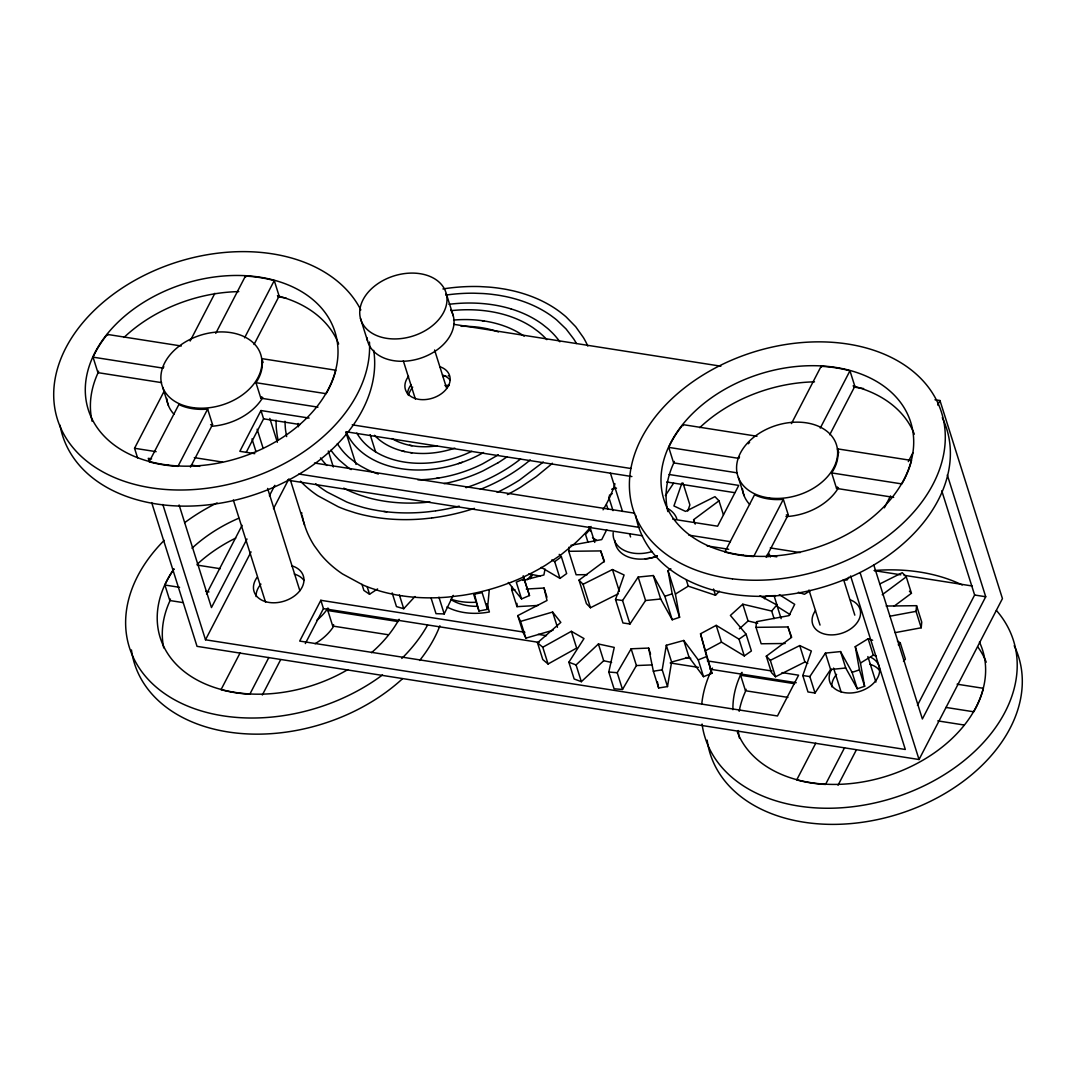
<?xml version="1.0" encoding="UTF-8"?>
<svg xmlns="http://www.w3.org/2000/svg" width="1076" height="1076" viewBox="0 0 1076 1076"><rect width="100%" height="100%" fill="white"/><g stroke="black" fill="none" stroke-linecap="round" stroke-linejoin="round"><path stroke-width="1.5" d="M276.048 420.191L276.209 426.701A169.282 119.49 -17.5 0 0 276.411 429.27L277.03 434.381A168.327 118.831 -17.5 0 0 277.46 436.91L277.958 439.425A167.789 118.441 -17.5 0 0 278.146 440.245M587.321 574.638L576.131 574.772L568.733 551.302L569.123 547.052M785.171 643.488L761.176 643.771L755.998 627.348L756.522 621.672L789.017 615.62L794.693 604.349L779.32 594.651M895.219 632.621L921.217 627.779L916.039 611.356L916.564 605.68L886.167 606.044M921.217 627.779L921.742 622.103L916.564 605.68M487.415 609.393L482.129 592.634L473.682 594.275L478.968 611.034L487.415 609.393L489.271 589.877M526.272 589.056L544.066 588.034L547.011 600.489L517.771 615.606L520.596 621.39L552.634 612.042L560.825 622.399L537.502 642.789L542.775 647.241L571.369 631.316L583.999 638.566L568.868 662.224L576.063 664.928L598.404 643.986L614.248 647.416L608.787 672.029L614.073 688.788L622.506 689.474L617.22 672.715L631.128 648.788L648.626 648.075L653.361 671.222L658.646 687.981L667.497 686.582L662.211 669.823L666.313 645.277L683.758 640.476L698.243 659.897L703.529 676.669L711.908 673.32L700.516 633.777L716.199 625.358L739.01 639.171L744.296 655.93L751.398 650.967L746.112 634.208L730.402 615.432L742.79 604.214L771.694 611.047L774.088 618.673M667.497 686.582L671.599 662.036L666.313 645.277M545.048 569.056L543.891 574.987L522.909 580.421M767.941 556.951L768.52 553.992M614.961 483.783L614.826 484.2A158.428 111.837 -17.5 0 1 613.118 489.203L611.128 494.193A158.549 111.931 -17.5 0 1 608.868 499.17L607.631 501.645A159.113 112.321 -17.5 0 1 603.058 509.822M670.859 568.841L668.008 570.603L675.405 594.06L679.588 617.301L672.231 619.776L660.691 599.009L645.56 600.516L629.971 623.999L622.937 622.964L615.539 599.493L624.093 574.987L612.459 569.54L583.058 584.281L579.023 580.139L604.403 561.242L600.717 550.925L568.733 551.302M681.955 482.99L673.926 505.962L685.56 511.409L714.962 496.668L718.997 500.811L723.435 514.893M687.752 511.046L689.891 504.913L682.978 483.016M872.663 640.26L868.13 638.74L855.272 646.636L860.45 663.058L864.633 686.3L857.276 688.774L845.736 668.008L830.605 669.514L815.016 692.998L807.982 691.962L802.804 675.54L811.358 651.02L799.724 645.573L770.322 660.328L766.3 656.185L791.667 637.288L787.982 626.958L755.998 627.348M431.194 598.431L436.009 613.67L444.213 613.925L453.238 595.378M606.716 529.728L601.753 539.574L570.872 545.33M137.58 457.865L134.554 448.275L163.902 391.664M190.156 341.011L214.864 293.331M215.751 333.345L245.449 276.075A129.322 91.285 -17.5 0 1 274.259 280.58L279.141 296.075L254.03 344.522M207.641 409.082L177.97 466.338A129.322 91.285 -17.5 0 1 149.174 461.806L178.858 404.536A51.729 36.517 -17.5 0 0 207.641 409.082L212.537 424.576L190.465 467.145M244.575 337.824L274.259 280.58M309.081 418.066L260.984 410.534L239.84 451.315L254.77 453.655M246.229 452.324L263.593 418.833L260.984 410.534M206.538 593.898L242.087 525.33M246.996 538.995L211.461 607.563L179.1 504.967M269.404 495.767L274.81 485.33M850.591 575.956L905.32 749.474L205.503 639.79L251.058 551.894M273.465 508.679L288.906 478.887M240.069 652.957L221.037 689.662A129.322 91.285 -17.5 0 0 249.834 694.195L268.852 657.49M262.329 695.015L280.594 659.776M524.873 632.284L320.836 600.3L299.693 641.081L777.464 715.97L798.594 675.19L782.01 672.594M305.328 643.569L323.446 608.612L320.836 600.3M791.452 423.581L821.136 366.297A129.322 91.285 -17.5 0 1 849.959 370.803L854.842 386.297L829.731 434.744M783.341 499.304L753.671 556.561A129.322 91.285 -17.5 0 1 724.861 552.028L754.558 494.758A51.729 36.517 -17.5 0 0 783.341 499.304L788.237 514.799L766.166 557.381M820.275 428.06L849.959 370.803M884.364 507.805L890.538 495.888M908.305 461.617L912.932 452.673M937.653 405.006L939.967 400.528L934.99 399.747M815.756 743.18L796.724 779.898A129.322 91.285 -17.5 0 0 825.534 784.431L844.552 747.726M838.029 785.238L856.294 750.012M917.451 705.318L974.627 595.015L941.769 490.817M947.31 474.933L985.724 596.75L922.374 718.983L873.833 565.102M151.676 502.586L197.029 646.353L919.038 759.522L1002.442 598.606L939.967 400.528M622.506 689.474L636.414 665.546L631.128 648.788M764.458 598.74L766.206 595.875L775.85 595.633M665.358 495.606L673.616 483.178M629.971 623.999L622.574 600.529L638.162 577.059L653.293 575.539L664.833 596.306L672.231 619.776M848.964 577.18L847.121 579.937L842.589 580.394M815.016 692.998L809.838 676.575L825.427 653.092L840.558 651.585L852.098 672.352L857.276 688.774M771.694 611.047L776.818 604.954L760.033 595.822M392.148 592.889L396.466 606.595L403.729 608.72L414.973 596.521M675.405 594.06L688.263 586.164L715.486 595.257L719.373 591.222M898.272 644.806L900.222 642.802L897.424 641.027M903.45 661.229L905.4 659.225L900.222 642.802M568.868 662.224L574.154 678.983L581.349 681.686L603.69 660.745L611.612 662.453M739.4 628.828L748.076 620.973L757.706 623.26M543.313 462.021L519.6 479.99A152.173 107.425 -17.5 0 1 511.436 484.926L508.652 486.5A152.456 107.627 -17.5 0 1 497.166 492.378M530.253 459.936L527.038 462.586A137.916 97.365 -17.5 0 1 522.6 466.002L520.313 467.683A138.562 97.808 -17.5 0 1 503.312 478.484L500.743 479.896A139.14 98.212 -17.5 0 1 482.008 488.706L480.367 489.365M694.598 522.828L693.617 519.695L718.997 500.811M882.226 594.746L906.261 576.844L902.239 572.701L880.181 583.757M894.075 606.205L911.439 593.279L906.261 576.844M551.813 559.937L554.705 561.632L561.39 556.803L559.211 554.355M541.228 567.388L559.991 578.39L566.675 573.562L561.39 556.803M507.052 456.775L506.083 457.461A115.885 81.816 -17.5 0 1 504.133 458.82L500.125 461.47A115.885 81.816 -17.5 0 1 498.08 462.747M739.01 639.171L746.112 634.208M361.966 584.349L363.89 590.442L369.539 594.248L377.595 588.935M498.067 462.747L482.949 470.911A116.733 82.408 -17.5 0 1 473.79 474.893L471.449 475.807A117.365 82.852 -17.5 0 1 454.677 481.201L452.229 481.819A117.983 83.296 -17.5 0 1 444.025 483.635M810.134 590.778L804.431 594.288L798.379 592.271M860.45 663.058L873.308 655.163L876.335 656.172M537.502 642.789L542.788 659.548L548.061 664L576.655 648.075L571.369 631.316M609.325 495.242L612.177 493.709M705.802 650.536L721.485 642.116L744.296 655.93M579.023 580.139L586.42 603.609L590.455 607.752L618.391 593.737M766.3 656.185L771.479 672.608L775.5 676.75L804.902 662.009L807.807 663.367M524.2 578.767L516.278 582.156L521.564 598.915L529.486 595.526L523.218 575.781M698.243 659.897L706.623 656.562L700.516 633.777M511.288 582.183L512.189 581.834A161.642 114.096 -17.5 0 0 534.059 571.746L537.058 570.132A161.171 113.774 -17.5 0 0 545.828 565.034L560.959 554.826L574.678 543.568A160.055 112.993 -17.5 0 0 577.005 541.43L581.497 537.058A159.719 112.751 -17.5 0 0 591.101 526.487M510.75 582.398L502.425 585.452A162.341 114.594 -17.5 0 1 485.76 590.522L482.384 591.383A162.853 114.957 -17.5 0 1 461.94 595.432L448.262 597.059A163.579 115.468 -17.5 0 1 431.274 597.852L427.912 597.852A164.171 115.899 -17.5 0 1 404.845 596.225L402.316 595.875M462.29 462.29L458.43 463.608M454.798 448.141L453.077 448.705A72.401 51.11 -17.5 0 1 448.584 450.024L447.065 450.414A73.06 51.581 -17.5 0 1 436.345 452.525L434.812 452.727A73.693 52.025 -17.5 0 1 424.052 453.48L422.532 453.48A74.311 52.455 -17.5 0 1 409.136 452.404L406.271 451.88A75.172 53.06 -17.5 0 1 400.689 450.535L399.344 450.145A75.549 53.329 -17.5 0 1 390.346 446.688L389.149 446.11A76.154 53.76 -17.5 0 1 381.334 441.362L380.312 440.595A76.719 54.163 -17.5 0 1 379.33 439.815L376.506 437.327A76.719 54.163 -17.5 0 1 374.502 435.282M664.833 596.306L672.191 593.831L668.008 570.603M852.098 672.352L859.455 669.877L855.272 646.636M517.771 615.606L523.057 632.365L525.882 638.149L553.118 630.2M671.599 662.036L689.043 657.234L703.529 676.669M611.652 489.257L616.508 488.114M890.04 616.198L916.039 611.356M438.82 477.973L436.533 478.322M653.361 671.222L662.211 669.823M435.915 510.831L441.012 510.037A153.599 108.434 -17.5 0 0 459.21 506.137M445.76 295.106L447.28 294.891A143.068 100.996 -17.5 0 1 468.181 293.237L471.14 293.197A142.678 100.714 -17.5 0 1 474.099 293.21L482.855 293.519A143.982 101.642 -17.5 0 1 491.476 294.273L497.125 295.026A144.534 102.032 -17.5 0 1 499.923 295.47L505.424 296.505A144.534 102.032 -17.5 0 1 513.494 298.429L516.103 299.155A144.91 102.287 -17.5 0 1 533.508 305.584L535.848 306.687A145.502 102.718 -17.5 0 1 550.952 315.564L554.853 318.469A145.758 102.892 -17.5 0 1 556.722 319.989L566.07 328.96L573.723 338.98A146.847 103.659 -17.5 0 1 576.427 343.5M435.376 510.912L428.087 511.813A154.446 109.026 -17.5 0 1 412 512.862L408.813 512.916A154.944 109.375 -17.5 0 1 377.784 510.562L371.812 509.459A155.643 109.873 -17.5 0 1 363.123 507.415L354.73 504.913A156.128 110.209 -17.5 0 1 346.674 501.981L327.064 492.014A156.921 110.774 -17.5 0 1 320.5 487.536L318.429 485.962A157.486 111.178 -17.5 0 1 315.739 483.783M433.292 517.785L437.273 517.22A162.853 114.957 -17.5 0 0 457.717 513.171L461.093 512.31A162.341 114.594 -17.5 0 0 474.462 508.356M432.727 517.852L431.88 517.96M431.301 518.04L423.594 518.847A163.579 115.468 -17.5 0 1 406.607 519.641L403.244 519.627A164.171 115.899 -17.5 0 1 380.178 518.013L376.963 517.569A164.44 116.087 -17.5 0 1 370.628 516.493L364.414 515.202A164.695 116.262 -17.5 0 1 355.336 512.862L346.58 510.037A165.368 116.733 -17.5 0 1 338.2 506.742L317.904 495.767A165.906 117.123 -17.5 0 1 311.166 490.871L309.041 489.15A166.672 117.661 -17.5 0 1 300.486 481.214M445.989 376.062L445.545 376.102A30.558 21.574 -17.5 0 0 442.72 376.546M429.929 501.967L424.038 502.532A141.023 99.543 -17.5 0 1 409.405 503.097L406.513 503.07A141.655 100.001 -17.5 0 1 386.647 501.51L383.89 501.093A142.301 100.445 -17.5 0 1 367.858 497.61L360.258 495.242A142.839 100.835 -17.5 0 1 357.783 494.355L352.955 492.472A142.839 100.835 -17.5 0 1 346.001 489.298L345.436 489.015M511.651 586.622L511.705 589.877L514.933 589.702M511.705 589.877L516.991 606.649L538.027 605.438M636.414 665.546L652.312 664.901M461.079 326.31L461.416 326.297A98.804 69.752 -17.5 0 1 475.457 326.889L477.421 327.117A98.656 69.644 -17.5 0 1 479.371 327.36L483.218 327.978A99.557 70.276 -17.5 0 1 490.71 329.592L492.539 330.076A98.979 69.873 -17.5 0 1 494.328 330.588L497.879 331.717A100.135 70.693 -17.5 0 1 498.457 331.919M417.865 479.829L420.514 479.761A109.55 77.337 -17.5 0 0 429.66 479.156L434.233 478.645A108.757 76.773 -17.5 0 0 454.731 474.516L456.977 473.884A108.138 76.342 -17.5 0 0 472.31 468.531L474.449 467.643A107.667 76.006 -17.5 0 0 482.761 463.769L496.44 455.928A106.833 75.414 -17.5 0 0 498.282 454.704M448.06 385.423L449.243 385.477M608.787 672.029L617.22 672.715M386.862 511.813L383.809 511.45M412.041 452.821L410.575 452.619M482.129 320.675L484.24 320.984M615.539 599.493L622.574 600.529M802.804 675.54L809.838 676.575M277.716 296.734L286.014 298.039M453.642 324.306L720.88 366.19M853.658 387.01L863.611 388.57M161.575 382.626L97.929 372.646L93.034 357.151A129.322 91.285 -17.5 0 1 107.304 334.407L181.279 346.001M261.858 358.631L335.833 370.225A129.322 91.285 -17.5 0 1 326.136 393.695L255.967 382.693A51.729 36.517 -17.5 0 0 261.858 358.631L263.082 362.504M737.275 472.862L673.616 462.882L668.734 447.387A129.322 91.285 -17.5 0 1 682.991 424.63L756.979 436.237M837.558 448.867L911.533 460.461A129.322 91.285 -17.5 0 1 901.836 483.918L831.654 472.915A51.729 36.517 -17.5 0 0 837.558 448.867L838.782 452.74M93.034 357.151L163.216 368.153A51.729 36.517 -17.5 0 1 163.808 366.66M668.734 447.387L738.916 458.389A51.729 36.517 -17.5 0 1 739.508 456.883M255.967 382.693L260.849 398.187L317.971 407.145M831.654 472.915L836.55 488.41L893.672 497.368M352.215 424.832L630.913 468.504M669.07 474.489L738.741 485.41L717.611 526.191L672.809 519.17M263.593 418.833L300.096 424.549M346.539 431.826L631.881 476.547M666.716 482.008L734.733 492.673M314.488 463.016L634.665 513.185M134.554 448.275L156.128 451.664M194.299 457.636L222.517 462.061M298.872 474.032L639.131 527.361M688.922 535.162L730.416 541.672M770.255 547.913L800.127 552.593M874.304 570.643L900.827 574.799M904.149 575.31L972.139 585.976M151.582 458.833L148.259 458.322L149.268 461.496M191.38 465.074L199.679 466.379M287.561 480.152L642.453 535.767M707.12 545.909L728.681 549.285M766.825 555.27L776.778 556.83M974.627 595.015L985.724 596.75M197.244 565.102L220.257 568.706M957.089 684.188L983.397 688.317A129.322 91.285 -17.5 0 1 973.699 711.787L945.952 707.43M538.148 634.369L546.447 635.66M685.789 657.503L690.765 658.283M707.362 660.893L772.057 671.034M323.446 608.612L539.103 642.412M670.16 662.95L698.364 667.376M709.972 669.191L796.24 682.709M173.976 569.191A129.322 91.285 -17.5 0 0 164.897 585.021L179.584 587.321M205.704 591.41L208.973 591.921M328.758 609.11A51.729 36.517 -17.5 0 1 327.83 610.549L397.999 621.551A129.322 91.285 -17.5 0 0 398.819 620.112M741.996 672.339A129.322 91.285 -17.5 0 0 740.597 675.244L794.465 683.69M164.897 585.021L169.793 600.516L182.839 602.56M327.83 610.549L332.713 626.044L388.207 634.746M740.597 675.244L745.48 690.738L787.914 697.396M937.788 720.88L963.894 724.982M412.108 445.733L409.593 445.262M528.814 573.885L540.286 576.144M404.845 451.584L402.061 450.911M511.1 308.933L513.427 309.659A131.675 92.953 -17.5 0 1 528.827 315.994L530.871 317.057A132.361 93.437 -17.5 0 1 542.344 324.239L547.482 328.328A132.792 93.746 -17.5 0 1 549.11 329.754L552.203 332.726A133.034 93.908 -17.5 0 1 556.467 337.407L557.798 339.034A133.532 94.258 -17.5 0 1 559.87 341.805M344.885 488.733L343.755 488.141M790.093 614.598L777.518 606.662L774.222 596.212M592.472 537.65L596.655 540.3M909.435 591.195L911.439 593.279M508.316 582.452L521.564 598.915M356.829 433.077L357.057 433.48A90.572 63.941 -17.5 0 0 362.908 441.442L363.89 442.505A89.994 63.524 -17.5 0 0 371.664 449.257L372.888 450.118A89.523 63.202 -17.5 0 0 378.106 453.332L380.891 454.785A88.985 62.825 -17.5 0 0 382.316 455.471L385.235 456.762A88.703 62.61 -17.5 0 0 394.542 459.95L396.156 460.38A88.165 62.233 -17.5 0 0 407.952 462.572L409.7 462.761A87.25 61.588 -17.5 0 0 434.865 462.344L440.34 461.51A86.228 60.875 -17.5 0 0 452.929 458.564L454.704 458.04A85.986 60.7 -17.5 0 0 459.963 456.291L463.406 455A85.717 60.512 -17.5 0 0 465.101 454.314L470.118 452.122A84.87 59.906 -17.5 0 0 471.759 451.342M587.805 346.069L586.81 343.903A155.845 110.008 -17.5 0 0 583.421 337.595L575.714 326.741L566.178 316.963A155.173 109.537 -17.5 0 0 564.254 315.308L560.246 312.121A154.742 109.241 -17.5 0 0 544.617 302.302L542.196 301.078A154.137 108.811 -17.5 0 0 524.039 293.842L521.295 292.995A153.37 108.272 -17.5 0 0 512.862 290.776L507.078 289.552A153.962 108.676 -17.5 0 0 504.146 289.014L498.201 288.099A153.021 108.017 -17.5 0 0 489.109 287.104L479.856 286.566A152.106 107.371 -17.5 0 0 476.749 286.498L473.615 286.485A152.267 107.492 -17.5 0 0 451.436 287.79L448.248 288.18A151.608 107.022 -17.5 0 0 442.935 288.946M693.617 519.695L695.204 524.12M523.595 577.624L529.486 595.526M821.136 366.297L821.445 367.266M860.087 572.62L919.038 759.522M868.13 638.74L873.308 655.163M843.759 580.099L854.815 615.149M867.875 656.562L875.918 682.049M859.455 669.877L864.633 686.3M840.558 651.585L845.736 668.008M808.964 590.025L820.02 625.075M833.577 668.088L841.123 691.989M825.427 653.092L830.605 669.514M799.724 645.573L804.902 662.009M769.286 554.032L770.255 557.072M787.982 626.958L791.277 637.409M738.351 477.488L744.094 495.7M776.818 604.954L781.136 618.66M770.322 660.328L775.5 676.75M742.79 604.214L748.076 620.973M682.991 424.63L683.3 425.598M713.509 589.002L715.486 595.257M716.199 625.358L721.485 642.116M686.286 579.91L688.263 586.164M706.623 656.562L711.908 673.32M672.191 593.831L679.588 617.301M683.758 640.476L689.043 657.234M653.293 575.539L660.691 599.009M610.455 473.225L622.52 511.463M629.554 533.763L630.563 536.951M638.162 577.059L645.56 600.516M608.693 496.924L613.024 510.629M606.555 504.779L607.994 509.351M648.626 648.075L650.55 654.168M612.459 569.54L619.359 591.437M600.717 550.925L604.174 561.874M594.746 542.398L590.428 528.693L585.546 534.53L587.953 542.143M589.016 526.702L590.495 531.396M583.058 584.281L590.455 607.752M598.404 643.986L603.69 660.745M554.705 561.632L559.991 578.39M576.063 664.928L581.349 681.686M552.634 612.042L557.449 627.281M544.066 588.034L546.944 597.18M446.258 293.613A44.667 31.527 -17.5 0 1 388.866 338.631A44.667 31.527 -17.5 0 1 374.973 285.786A44.667 31.527 -17.5 0 1 446.258 293.613L453.305 315.954M542.775 647.241L548.061 664M520.596 621.39L525.882 638.149M434.583 350.009L446.661 388.328M486.809 603.744L489.405 611.962A59.382 41.924 -17.5 0 1 446.97 606.945M403.312 360.796L415.39 399.115M360.473 318.415L367.521 340.756M438.927 597.167L444.213 613.925M370.157 434.664L375.699 452.216M399.398 595.001L403.729 608.72M345.934 432.35L356.035 464.415M328.288 451.005L333.318 466.971M367.131 586.622L369.539 594.248M245.449 276.075L245.745 277.043M290.48 480.34L304.575 525.021M269.82 418.403L277.352 442.276M257.124 429.23L263.19 448.463M251.986 438.887L256.007 451.678M267.601 488.437L299.868 590.711M233.317 499.963L265.57 602.237M162.664 387.252L168.407 405.477M162.826 504.483L205.503 639.79M107.304 334.407L107.6 335.376M474.489 594.342L478.968 611.034M657.382 681.807L658.646 687.981M302.127 515.122L302.625 517.637A167.789 118.441 -17.5 0 0 308.193 534.53L309.283 536.843A167.399 118.172 -17.5 0 0 314.326 545.774L320.473 554.153A166.672 117.661 -17.5 0 0 333.695 567.375L335.833 569.096A165.906 117.123 -17.5 0 0 342.571 573.979L362.868 584.954A165.368 116.733 -17.5 0 0 371.247 588.249L380.003 591.074A164.695 116.262 -17.5 0 0 389.082 593.414L395.295 594.705A164.44 116.087 -17.5 0 0 401.63 595.781M298.482 426.755L298.402 426.015A145.435 102.664 -17.5 0 1 298.186 423.796L298.16 423.419M284.952 421.254L285.315 427.791A159.947 112.913 -17.5 0 0 285.584 430.212L286.337 435.013A158.67 112.012 -17.5 0 0 286.646 436.587M516.937 603.38L516.991 606.649M439.909 625.761A161.656 114.11 -17.5 0 1 419.64 660.462M402.249 678.969A161.656 114.11 -17.5 0 1 236.626 733.079A161.656 114.11 -17.5 0 1 131.447 649.931M427.549 625.143A161.656 114.11 -17.5 0 1 401.792 658.458M382.451 674.988A161.656 114.11 -17.5 0 1 169.806 697.006A161.656 114.11 -17.5 0 1 164.211 540.34M184.669 522.667A161.656 114.11 -17.5 0 1 217.056 502.922M163.74 647.9A129.322 91.285 -17.5 0 1 169.685 601.417M197.096 564.349A129.322 91.285 -17.5 0 1 235.738 538.081M399.088 619.278A129.322 91.285 -17.5 0 1 371.462 652.715M347.709 669.662A129.322 91.285 -17.5 0 1 194.81 678.714A129.322 91.285 -17.5 0 1 173.868 569.002M192.012 548.235A129.322 91.285 -17.5 0 1 238.778 518.215M333.708 626.232A51.729 36.517 -17.5 0 1 315.107 643.717M327.965 608.007A51.729 36.517 -17.5 0 1 316.774 620.314M169.793 600.516A129.322 91.285 -17.5 0 1 170.465 599.05M333.641 624.605A51.729 36.517 -17.5 0 1 332.713 626.044M369.458 342.047A161.656 114.11 -17.5 0 1 152.55 488.033A161.656 114.11 -17.5 0 1 102.718 302.665A161.656 114.11 -17.5 0 1 360.823 309.942M373.708 350.332A161.656 114.11 -17.5 0 1 235.362 500.111A161.656 114.11 -17.5 0 1 60.027 425.168M92.173 421.362A129.322 91.285 -17.5 0 1 97.768 373.399M124.009 337.447A129.322 91.285 -17.5 0 1 238.791 291.609M277.837 295.94A129.322 91.285 -17.5 0 1 338.631 343.957M97.929 372.646A129.322 91.285 -17.5 0 1 98.602 371.193M277.447 295.618A129.322 91.285 -17.5 0 1 279.141 296.075M261.777 396.735A51.729 36.517 -17.5 0 1 260.849 398.187M212.537 424.576A51.729 36.517 -17.5 0 1 210.587 424.724M262.746 397.542A51.729 36.517 -17.5 0 1 211.569 426.271M173.949 414.179A51.729 36.517 -17.5 0 1 166.74 398.416M942.294 417.703A161.656 114.11 -17.5 0 1 827.404 585.788A161.656 114.11 -17.5 0 1 635.728 515.391M667.86 511.598A129.322 91.285 -17.5 0 1 673.468 463.621M699.709 427.683A129.322 91.285 -17.5 0 1 814.492 381.845M853.537 386.176A129.322 91.285 -17.5 0 1 914.331 434.179M673.616 462.882A129.322 91.285 -17.5 0 1 674.302 461.416M853.133 385.854A129.322 91.285 -17.5 0 1 854.842 386.297M748.264 443.756A51.729 36.517 -17.5 0 1 749.582 442.411M837.478 486.971A51.729 36.517 -17.5 0 1 836.55 488.41M788.237 514.799A51.729 36.517 -17.5 0 1 786.287 514.947M838.446 487.778A51.729 36.517 -17.5 0 1 785.964 516.574M749.649 504.402A51.729 36.517 -17.5 0 1 742.427 488.652M1014.211 645.708A161.656 114.11 -17.5 0 1 897.115 814.505A161.656 114.11 -17.5 0 1 707.147 740.153M996.363 610.401A161.656 114.11 -17.5 0 1 907.162 793.133A161.656 114.11 -17.5 0 1 702.063 724.04M701.727 704.363A161.656 114.11 -17.5 0 1 712.46 668.102M874.331 570.522A161.656 114.11 -17.5 0 1 962.213 584.967M739.441 738.123A129.322 91.285 -17.5 0 1 738.284 730.537M739.172 711.317A129.322 91.285 -17.5 0 1 745.372 691.639M977.828 646.985A129.322 91.285 -17.5 0 1 986.235 662.197M979.429 642.049A129.322 91.285 -17.5 0 1 895.447 773.133A129.322 91.285 -17.5 0 1 737.369 732.043M732.931 709.716A129.322 91.285 -17.5 0 1 741.593 672.756M745.48 690.738A129.322 91.285 -17.5 0 1 746.166 689.286M439.869 366.714A23.161 16.342 -17.5 0 1 446.486 388.866A23.161 16.342 -17.5 0 1 415.175 398.483A23.161 16.342 -17.5 0 1 408.557 376.331M407.522 394.031A23.161 16.342 -17.5 0 1 411.18 384.63M442.478 375.013A23.161 16.342 -17.5 0 1 450.05 379.949M256.088 596.575A25.851 18.238 -17.5 0 1 260.917 584.12M294.299 574.059A25.851 18.238 -17.5 0 1 304.037 580.462M291.677 565.761A25.851 18.238 -17.5 0 1 300.365 590.065A25.851 18.238 -17.5 0 1 265.718 601.713A25.851 18.238 -17.5 0 1 257.043 577.409M831.788 686.811A25.851 18.238 -17.5 0 1 836.603 674.343M870 664.295A25.851 18.238 -17.5 0 1 879.738 670.684M871.103 657.449A25.851 18.238 -17.5 0 1 874.775 681.928A25.851 18.238 -17.5 0 1 841.392 691.935A25.851 18.238 -17.5 0 1 831.654 669.272M850.591 599.978A24.815 17.512 -17.5 0 1 856.321 623.717A24.815 17.512 -17.5 0 1 823.234 633.683A24.815 17.512 -17.5 0 1 815.514 610.536M531.853 574.382A59.382 41.924 -17.5 0 1 527.132 579.803M476.238 602.224A59.382 41.924 -17.5 0 1 451.315 599.305M532.297 574.907A49.886 35.212 -17.5 0 1 530.36 578.606M476.964 606.339A49.886 35.212 -17.5 0 1 450.669 599.399M450.75 309.969A44.667 31.527 -17.5 0 1 420.676 358.173A44.667 31.527 -17.5 0 1 366.929 337.595M301.831 513.44A168.327 118.831 -17.5 0 1 301.697 512.606M444.926 385.585A17.902 12.643 -17.5 0 1 448.06 385.423M408.355 395.43A34.97 24.681 -17.5 0 1 409.176 393.197L409.418 392.632A35.642 25.165 -17.5 0 1 411.557 388.759L411.933 388.207A36.261 25.595 -17.5 0 1 412.713 387.118M483.527 452.498A93.625 66.093 -17.5 0 1 482.384 453.144L480.649 454.112A94.177 66.483 -17.5 0 1 469.835 459.331L464.2 461.591A95.213 67.21 -17.5 0 1 452.539 465.357L450.588 465.881A95.522 67.425 -17.5 0 1 436.614 468.692L430.575 469.418A96.477 68.111 -17.5 0 1 403.016 468.961L401.133 468.692A97.405 68.756 -17.5 0 1 388.369 465.827L386.634 465.289A97.983 69.173 -17.5 0 1 376.667 461.416L373.56 459.882A98.508 69.537 -17.5 0 1 372.04 459.062L369.108 457.354A98.642 69.631 -17.5 0 1 363.607 453.601L362.316 452.592A99.261 70.061 -17.5 0 1 354.273 444.832L353.264 443.621A99.853 70.478 -17.5 0 1 347.373 434.583L346.754 433.319A100.485 70.935 -17.5 0 1 346.069 431.826M453.588 320.056A107.398 75.818 -17.5 0 1 464.738 319.572L466.957 319.572A108.044 76.261 -17.5 0 1 486.325 321.32L490.468 322.114A108.676 76.719 -17.5 0 1 498.484 324.132L500.434 324.723A108.434 76.544 -17.5 0 1 502.344 325.342L506.123 326.7A109.268 77.136 -17.5 0 1 513.306 329.834L515.041 330.695A109.819 77.526 -17.5 0 1 524.173 336.21M351.153 469.593A121.104 85.488 -17.5 0 1 347.252 466.876L339.68 460.447A121.911 86.053 -17.5 0 1 338.294 459.062L335.658 456.224A121.453 85.73 -17.5 0 1 334.407 454.758L333.21 453.265A122.341 86.362 -17.5 0 1 330.964 450.198M448.948 304.306A129.833 91.648 -17.5 0 1 467.872 303.029L470.548 303.029A130.707 92.267 -17.5 0 1 511.1 308.933M552.338 463.218A160.055 112.993 -17.5 0 1 550.011 465.357L536.292 476.601L521.161 486.823A161.171 113.774 -17.5 0 1 512.391 491.92L509.405 493.534A161.642 114.096 -17.5 0 1 507.388 494.583M448.167 375.887A31.096 21.95 -17.5 0 1 449.27 375.833M437.367 445.8A64.399 45.461 -17.5 0 1 429.257 446.634L427.912 446.701A64.99 45.878 -17.5 0 1 418.577 446.527L417.259 446.419A64.775 45.73 -17.5 0 1 415.968 446.271L413.386 445.935A65.838 46.47 -17.5 0 1 408.355 444.993L407.226 444.724A66.214 46.739 -17.5 0 1 398.914 442.034L397.811 441.577A66.82 47.169 -17.5 0 1 391.866 438.551M378.322 474.032A111.191 78.494 -17.5 0 1 370.117 470.871L368.301 470.051A111.716 78.871 -17.5 0 1 366.512 469.19L361.361 466.419A112.012 79.073 -17.5 0 1 356.519 463.366L349.189 457.636A112.698 79.557 -17.5 0 1 347.844 456.412L345.275 453.857A112.523 79.436 -17.5 0 1 344.051 452.539L342.881 451.207A113.088 79.839 -17.5 0 1 337.339 443.621M451.651 310.587A120.579 85.112 -17.5 0 1 462.559 309.834L465.061 309.767A121.48 85.757 -17.5 0 1 503.232 314.313L505.451 314.945A122.489 86.47 -17.5 0 1 520.098 320.446L522.062 321.374A123.108 86.9 -17.5 0 1 533.091 327.776L538.067 331.448A123.417 87.116 -17.5 0 1 539.641 332.726L542.654 335.403A123.996 87.533 -17.5 0 1 546.837 339.653M520.569 458.995A128.918 91.016 -17.5 0 1 519.883 459.533L517.812 461.133A129.335 91.299 -17.5 0 1 502.236 471.517L499.883 472.875A129.9 91.702 -17.5 0 1 482.599 481.47L480.03 482.546A130.532 92.146 -17.5 0 1 466.002 487.684M326.929 465.505A134.89 95.226 -17.5 0 1 325.45 463.931L324.037 462.33A135.482 95.643 -17.5 0 1 320.487 457.905M657.207 555.969A33.087 23.349 -17.5 0 1 614.907 540.555M652.217 551.517A33.087 23.349 -17.5 0 1 613.185 532.526M666.824 508.02A33.087 23.349 -17.5 0 1 676.791 518.632M657.301 556.077A24.815 17.512 -17.5 0 1 645.075 558.753M167.695 465.047A129.322 91.285 -17.5 0 0 336.223 336.385A129.322 91.285 -17.5 0 0 131.043 311.018A129.322 91.285 -17.5 0 0 167.695 465.047M193.828 407.75A51.729 36.517 -17.5 0 0 261.239 356.29A51.729 36.517 -17.5 0 0 179.167 346.136A51.729 36.517 -17.5 0 0 193.828 407.75M732.406 578.834A161.656 114.11 -17.5 0 0 943.06 418.013A161.656 114.11 -17.5 0 0 686.582 386.297A161.656 114.11 -17.5 0 0 732.406 578.834M743.395 555.27A129.322 91.285 -17.5 0 0 911.923 426.621A129.322 91.285 -17.5 0 0 706.73 401.254A129.322 91.285 -17.5 0 0 743.395 555.27M769.528 497.986A51.729 36.517 -17.5 0 0 836.94 446.513A51.729 36.517 -17.5 0 0 754.868 436.372A51.729 36.517 -17.5 0 0 769.528 497.986"/></g></svg>
